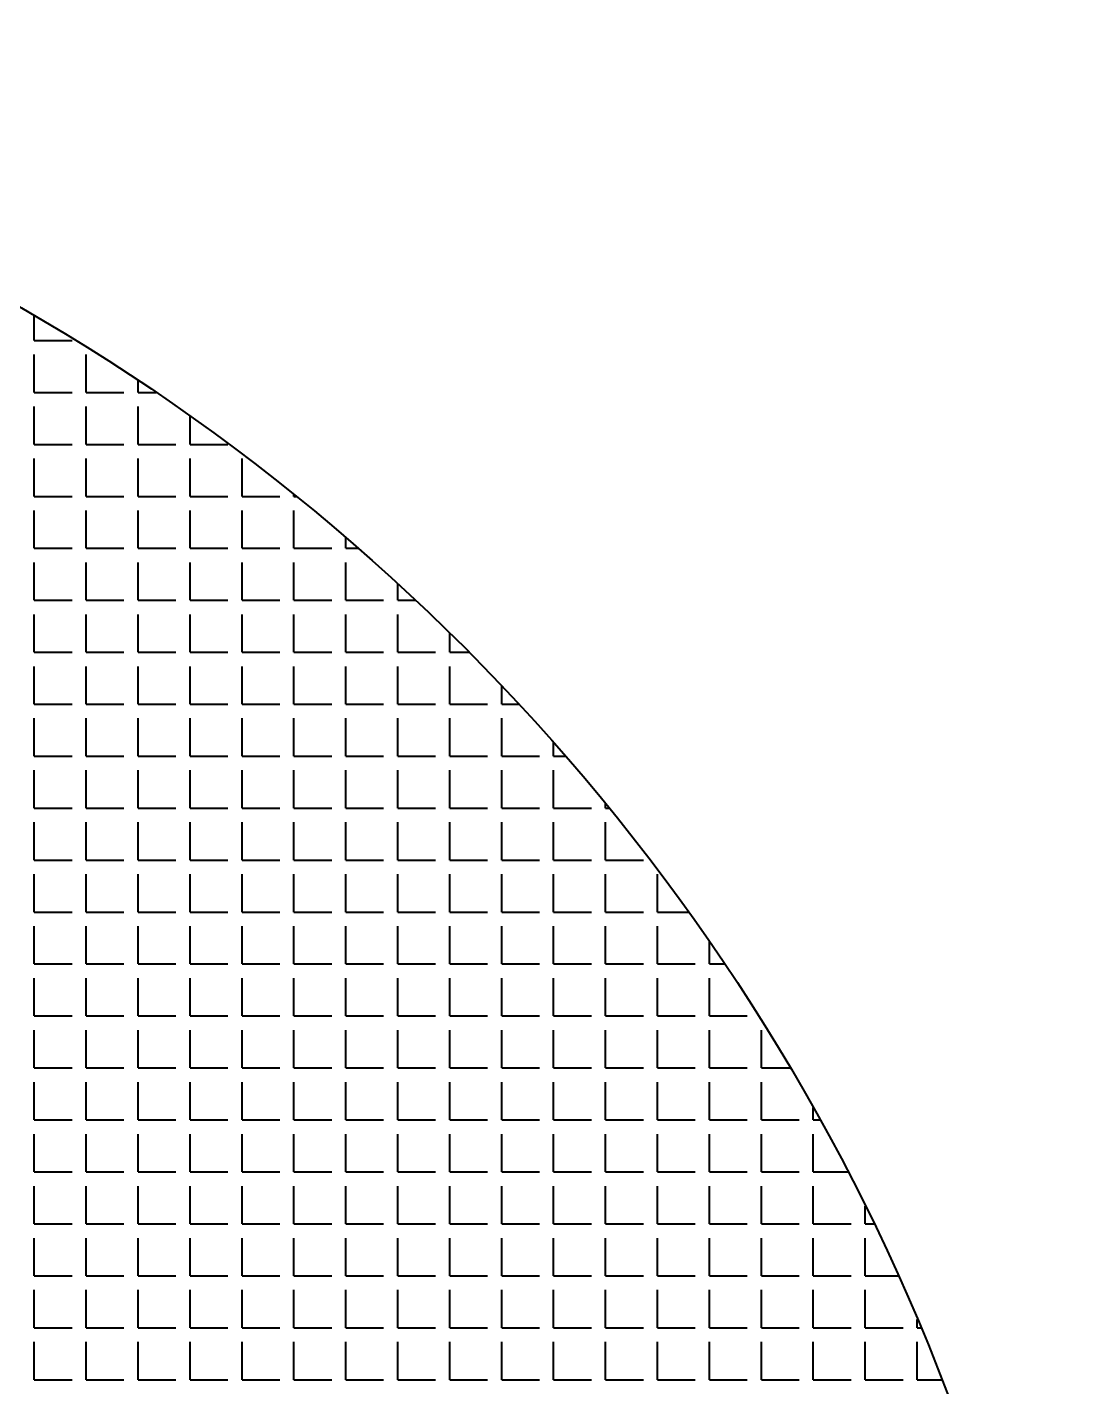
# Model space of a CAD drawing. Header units: millimetres. Extents: x 895788 to 1136524, y -21936 to 400945.
# Drawn here: x 929204.08 to 929220.85, y 272949.03 to 272970.58 of the extents above; entities that cross this region are included whole.
import ezdxf

# ---------------------------------------------------------------- set-up
doc = ezdxf.new("R2010")
doc.units = ezdxf.units.MM
doc.layers.add('GRANIT', color=10, linetype='Continuous', lineweight=30)

msp = doc.modelspace()

# ---------------------------------------------------------------- linework, layer by layer
at = {"layer": 'GRANIT', "color": 0, "linetype": 'Continuous', "lineweight": 40}
for p, q in [((929204.19, 272965.614), (929204.19, 272966.006)), ((929204.19, 272965.614), (929204.789, 272965.614)), ((929204.19, 272964.79), (929204.19, 272965.389)), ((929205.013, 272964.79), (929205.013, 272965.389)), ((929205.837, 272964.79), (929205.837, 272964.981)), ((929204.19, 272964.79), (929204.789, 272964.79)), ((929205.013, 272964.79), (929205.612, 272964.79)), ((929205.837, 272964.79), (929206.121, 272964.79)), ((929204.19, 272963.967), (929204.19, 272964.566)), ((929205.013, 272963.967), (929205.013, 272964.566)), ((929205.837, 272963.967), (929205.837, 272964.566)), ((929206.66, 272963.967), (929206.66, 272964.417)), ((929204.19, 272963.967), (929204.789, 272963.967)), ((929205.013, 272963.967), (929205.612, 272963.967)), ((929205.837, 272963.967), (929206.436, 272963.967)), ((929206.66, 272963.967), (929207.259, 272963.967)), ((929204.19, 272963.143), (929204.19, 272963.742)), ((929205.013, 272963.143), (929205.013, 272963.742)), ((929205.837, 272963.143), (929205.837, 272963.742)), ((929206.66, 272963.143), (929206.66, 272963.742)), ((929207.484, 272963.143), (929207.484, 272963.742)), ((929208.307, 272963.143), (929208.307, 272963.174)), ((929204.19, 272963.143), (929204.789, 272963.143)), ((929205.013, 272963.143), (929205.612, 272963.143)), ((929205.837, 272963.143), (929206.436, 272963.143)), ((929206.66, 272963.143), (929207.259, 272963.143)), ((929207.484, 272963.143), (929208.083, 272963.143)), ((929208.307, 272963.143), (929208.346, 272963.143)), ((929204.19, 272962.32), (929204.19, 272962.919)), ((929205.013, 272962.32), (929205.013, 272962.919)), ((929205.837, 272962.32), (929205.837, 272962.919)), ((929206.66, 272962.32), (929206.66, 272962.919)), ((929207.484, 272962.32), (929207.484, 272962.919)), ((929208.307, 272962.32), (929208.307, 272962.919)), ((929204.19, 272962.32), (929204.789, 272962.32)), ((929205.013, 272962.32), (929205.612, 272962.32)), ((929205.837, 272962.32), (929206.436, 272962.32)), ((929206.66, 272962.32), (929207.259, 272962.32)), ((929207.484, 272962.32), (929208.083, 272962.32)), ((929208.307, 272962.32), (929208.906, 272962.32)), ((929209.131, 272962.32), (929209.131, 272962.491)), ((929209.131, 272962.32), (929209.329, 272962.32)), ((929204.19, 272961.496), (929204.19, 272962.095)), ((929205.013, 272961.496), (929205.013, 272962.095)), ((929205.837, 272961.496), (929205.837, 272962.095)), ((929206.66, 272961.496), (929206.66, 272962.095)), ((929207.484, 272961.496), (929207.484, 272962.095)), ((929208.307, 272961.496), (929208.307, 272962.095)), ((929209.131, 272961.496), (929209.131, 272962.095)), ((929209.955, 272961.496), (929209.955, 272961.761)), ((929204.19, 272961.496), (929204.789, 272961.496)), ((929205.013, 272961.496), (929205.612, 272961.496)), ((929205.837, 272961.496), (929206.436, 272961.496)), ((929206.66, 272961.496), (929207.259, 272961.496)), ((929207.484, 272961.496), (929208.083, 272961.496)), ((929208.307, 272961.496), (929208.906, 272961.496)), ((929209.131, 272961.496), (929209.73, 272961.496)), ((929209.955, 272961.496), (929210.24, 272961.496)), ((929204.19, 272960.673), (929204.19, 272961.272)), ((929205.013, 272960.673), (929205.013, 272961.272)), ((929205.837, 272960.673), (929205.837, 272961.272)), ((929206.66, 272960.673), (929206.66, 272961.272)), ((929207.484, 272960.673), (929207.484, 272961.272)), ((929208.307, 272960.673), (929208.307, 272961.272)), ((929209.131, 272960.673), (929209.131, 272961.272)), ((929209.955, 272960.673), (929209.955, 272961.272)), ((929210.778, 272960.673), (929210.778, 272960.98)), ((929204.19, 272960.673), (929204.789, 272960.673)), ((929205.013, 272960.673), (929205.612, 272960.673)), ((929205.837, 272960.673), (929206.436, 272960.673)), ((929206.66, 272960.673), (929207.259, 272960.673)), ((929207.484, 272960.673), (929208.083, 272960.673)), ((929208.307, 272960.673), (929208.906, 272960.673)), ((929209.131, 272960.673), (929209.73, 272960.673)), ((929209.955, 272960.673), (929210.553, 272960.673)), ((929210.778, 272960.673), (929211.088, 272960.673)), ((929204.19, 272959.849), (929204.19, 272960.448)), ((929205.013, 272959.849), (929205.013, 272960.448)), ((929205.837, 272959.849), (929205.837, 272960.448)), ((929206.66, 272959.849), (929206.66, 272960.448)), ((929207.484, 272959.849), (929207.484, 272960.448)), ((929208.307, 272959.849), (929208.307, 272960.448)), ((929209.131, 272959.849), (929209.131, 272960.448)), ((929209.955, 272959.849), (929209.955, 272960.448)), ((929210.778, 272959.849), (929210.778, 272960.448)), ((929211.602, 272959.849), (929211.602, 272960.144)), ((929204.19, 272959.849), (929204.789, 272959.849)), ((929205.013, 272959.849), (929205.612, 272959.849)), ((929205.837, 272959.849), (929206.436, 272959.849)), ((929206.66, 272959.849), (929207.259, 272959.849)), ((929207.484, 272959.849), (929208.083, 272959.849)), ((929208.307, 272959.849), (929208.906, 272959.849)), ((929209.131, 272959.849), (929209.73, 272959.849)), ((929209.955, 272959.849), (929210.553, 272959.849)), ((929210.778, 272959.849), (929211.377, 272959.849)), ((929211.602, 272959.849), (929211.879, 272959.849)), ((929204.19, 272959.026), (929204.19, 272959.625)), ((929205.013, 272959.026), (929205.013, 272959.625)), ((929205.837, 272959.026), (929205.837, 272959.625)), ((929206.66, 272959.026), (929206.66, 272959.625)), ((929207.484, 272959.026), (929207.484, 272959.625)), ((929208.307, 272959.026), (929208.307, 272959.625)), ((929209.131, 272959.026), (929209.131, 272959.625)), ((929209.955, 272959.026), (929209.955, 272959.625)), ((929210.778, 272959.026), (929210.778, 272959.625)), ((929211.602, 272959.026), (929211.602, 272959.625)), ((929212.425, 272959.026), (929212.425, 272959.246)), ((929204.19, 272959.026), (929204.789, 272959.026)), ((929205.013, 272959.026), (929205.612, 272959.026)), ((929205.837, 272959.026), (929206.436, 272959.026)), ((929206.66, 272959.026), (929207.259, 272959.026)), ((929207.484, 272959.026), (929208.083, 272959.026)), ((929208.307, 272959.026), (929208.906, 272959.026)), ((929209.131, 272959.026), (929209.73, 272959.026)), ((929209.955, 272959.026), (929210.553, 272959.026)), ((929210.778, 272959.026), (929211.377, 272959.026)), ((929211.602, 272959.026), (929212.201, 272959.026)), ((929212.425, 272959.026), (929212.618, 272959.026)), ((929204.19, 272958.202), (929204.19, 272958.801)), ((929205.013, 272958.202), (929205.013, 272958.801)), ((929205.837, 272958.202), (929205.837, 272958.801)), ((929206.66, 272958.202), (929206.66, 272958.801)), ((929207.484, 272958.202), (929207.484, 272958.801)), ((929208.307, 272958.202), (929208.307, 272958.801)), ((929209.131, 272958.202), (929209.131, 272958.801)), ((929209.955, 272958.202), (929209.955, 272958.801)), ((929210.778, 272958.202), (929210.778, 272958.801)), ((929211.602, 272958.202), (929211.602, 272958.801)), ((929212.425, 272958.202), (929212.425, 272958.801)), ((929204.19, 272958.202), (929204.789, 272958.202)), ((929205.013, 272958.202), (929205.612, 272958.202)), ((929205.837, 272958.202), (929206.436, 272958.202)), ((929206.66, 272958.202), (929207.259, 272958.202)), ((929207.484, 272958.202), (929208.083, 272958.202)), ((929208.307, 272958.202), (929208.906, 272958.202)), ((929209.131, 272958.202), (929209.73, 272958.202)), ((929209.955, 272958.202), (929210.553, 272958.202)), ((929210.778, 272958.202), (929211.377, 272958.202)), ((929211.602, 272958.202), (929212.201, 272958.202)), ((929212.425, 272958.202), (929213.024, 272958.202)), ((929213.249, 272958.202), (929213.249, 272958.279)), ((929213.249, 272958.202), (929213.311, 272958.202)), ((929204.19, 272957.379), (929204.19, 272957.978)), ((929205.013, 272957.379), (929205.013, 272957.978)), ((929205.837, 272957.379), (929205.837, 272957.978)), ((929206.66, 272957.379), (929206.66, 272957.978)), ((929207.484, 272957.379), (929207.484, 272957.978)), ((929208.307, 272957.379), (929208.307, 272957.978)), ((929209.131, 272957.379), (929209.131, 272957.978)), ((929209.955, 272957.379), (929209.955, 272957.978)), ((929210.778, 272957.379), (929210.778, 272957.978)), ((929211.602, 272957.379), (929211.602, 272957.978)), ((929212.425, 272957.379), (929212.425, 272957.978)), ((929213.249, 272957.379), (929213.249, 272957.978)), ((929204.19, 272957.379), (929204.789, 272957.379)), ((929205.013, 272957.379), (929205.612, 272957.379)), ((929205.837, 272957.379), (929206.436, 272957.379)), ((929206.66, 272957.379), (929207.259, 272957.379)), ((929207.484, 272957.379), (929208.083, 272957.379)), ((929208.307, 272957.379), (929208.906, 272957.379)), ((929209.131, 272957.379), (929209.73, 272957.379)), ((929209.955, 272957.379), (929210.553, 272957.379)), ((929210.778, 272957.379), (929211.377, 272957.379)), ((929211.602, 272957.379), (929212.201, 272957.379)), ((929212.425, 272957.379), (929213.024, 272957.379)), ((929213.249, 272957.379), (929213.848, 272957.379)), ((929204.19, 272956.555), (929204.19, 272957.154)), ((929205.013, 272956.555), (929205.013, 272957.154)), ((929205.837, 272956.555), (929205.837, 272957.154)), ((929206.66, 272956.555), (929206.66, 272957.154)), ((929207.484, 272956.555), (929207.484, 272957.154)), ((929208.307, 272956.555), (929208.307, 272957.154)), ((929209.131, 272956.555), (929209.131, 272957.154)), ((929209.955, 272956.555), (929209.955, 272957.154)), ((929210.778, 272956.555), (929210.778, 272957.154)), ((929211.602, 272956.555), (929211.602, 272957.154)), ((929212.425, 272956.555), (929212.425, 272957.154)), ((929213.249, 272956.555), (929213.249, 272957.154)), ((929214.072, 272956.555), (929214.072, 272957.154)), ((929204.19, 272956.555), (929204.789, 272956.555)), ((929205.013, 272956.555), (929205.612, 272956.555)), ((929205.837, 272956.555), (929206.436, 272956.555)), ((929206.66, 272956.555), (929207.259, 272956.555)), ((929207.484, 272956.555), (929208.083, 272956.555)), ((929208.307, 272956.555), (929208.906, 272956.555)), ((929209.131, 272956.555), (929209.73, 272956.555)), ((929209.955, 272956.555), (929210.553, 272956.555)), ((929210.778, 272956.555), (929211.377, 272956.555)), ((929211.602, 272956.555), (929212.201, 272956.555)), ((929212.425, 272956.555), (929213.024, 272956.555)), ((929213.249, 272956.555), (929213.848, 272956.555)), ((929214.072, 272956.555), (929214.57, 272956.555)), ((929204.19, 272955.732), (929204.19, 272956.331)), ((929205.013, 272955.732), (929205.013, 272956.331)), ((929205.837, 272955.732), (929205.837, 272956.331)), ((929206.66, 272955.732), (929206.66, 272956.331)), ((929207.484, 272955.732), (929207.484, 272956.331)), ((929208.307, 272955.732), (929208.307, 272956.331)), ((929209.131, 272955.732), (929209.131, 272956.331)), ((929209.955, 272955.732), (929209.955, 272956.331)), ((929210.778, 272955.732), (929210.778, 272956.331)), ((929211.602, 272955.732), (929211.602, 272956.331)), ((929212.425, 272955.732), (929212.425, 272956.331)), ((929213.249, 272955.732), (929213.249, 272956.331)), ((929214.072, 272955.732), (929214.072, 272956.331)), ((929214.896, 272955.732), (929214.896, 272956.092)), ((929204.19, 272955.732), (929204.789, 272955.732)), ((929205.013, 272955.732), (929205.612, 272955.732)), ((929205.837, 272955.732), (929206.436, 272955.732)), ((929206.66, 272955.732), (929207.259, 272955.732)), ((929207.484, 272955.732), (929208.083, 272955.732)), ((929208.307, 272955.732), (929208.906, 272955.732)), ((929209.131, 272955.732), (929209.73, 272955.732)), ((929209.955, 272955.732), (929210.553, 272955.732)), ((929210.778, 272955.732), (929211.377, 272955.732)), ((929211.602, 272955.732), (929212.201, 272955.732)), ((929212.425, 272955.732), (929213.024, 272955.732)), ((929213.249, 272955.732), (929213.848, 272955.732)), ((929214.072, 272955.732), (929214.671, 272955.732)), ((929214.896, 272955.732), (929215.141, 272955.732)), ((929204.19, 272954.908), (929204.19, 272955.507)), ((929205.013, 272954.908), (929205.013, 272955.507)), ((929205.837, 272954.908), (929205.837, 272955.507)), ((929206.66, 272954.908), (929206.66, 272955.507)), ((929207.484, 272954.908), (929207.484, 272955.507)), ((929208.307, 272954.908), (929208.307, 272955.507)), ((929209.131, 272954.908), (929209.131, 272955.507)), ((929209.955, 272954.908), (929209.955, 272955.507)), ((929210.778, 272954.908), (929210.778, 272955.507)), ((929211.602, 272954.908), (929211.602, 272955.507)), ((929212.425, 272954.908), (929212.425, 272955.507)), ((929213.249, 272954.908), (929213.249, 272955.507)), ((929214.072, 272954.908), (929214.072, 272955.507)), ((929214.896, 272954.908), (929214.896, 272955.507)), ((929204.19, 272954.908), (929204.789, 272954.908)), ((929205.013, 272954.908), (929205.612, 272954.908)), ((929205.837, 272954.908), (929206.436, 272954.908)), ((929206.66, 272954.908), (929207.259, 272954.908)), ((929207.484, 272954.908), (929208.083, 272954.908)), ((929208.307, 272954.908), (929208.906, 272954.908)), ((929209.131, 272954.908), (929209.73, 272954.908)), ((929209.955, 272954.908), (929210.553, 272954.908)), ((929210.778, 272954.908), (929211.377, 272954.908)), ((929211.602, 272954.908), (929212.201, 272954.908)), ((929212.425, 272954.908), (929213.024, 272954.908)), ((929213.249, 272954.908), (929213.848, 272954.908)), ((929214.072, 272954.908), (929214.671, 272954.908)), ((929214.896, 272954.908), (929215.495, 272954.908)), ((929204.19, 272954.085), (929204.19, 272954.683)), ((929205.013, 272954.085), (929205.013, 272954.683)), ((929205.837, 272954.085), (929205.837, 272954.683)), ((929206.66, 272954.085), (929206.66, 272954.683)), ((929207.484, 272954.085), (929207.484, 272954.683)), ((929208.307, 272954.085), (929208.307, 272954.683)), ((929209.131, 272954.085), (929209.131, 272954.683)), ((929209.955, 272954.085), (929209.955, 272954.683)), ((929210.778, 272954.085), (929210.778, 272954.683)), ((929211.602, 272954.085), (929211.602, 272954.683)), ((929212.425, 272954.085), (929212.425, 272954.683)), ((929213.249, 272954.085), (929213.249, 272954.683)), ((929214.072, 272954.085), (929214.072, 272954.683)), ((929214.896, 272954.085), (929214.896, 272954.683)), ((929215.719, 272954.085), (929215.719, 272954.683)), ((929204.19, 272954.085), (929204.789, 272954.085)), ((929205.013, 272954.085), (929205.612, 272954.085)), ((929205.837, 272954.085), (929206.436, 272954.085)), ((929206.66, 272954.085), (929207.259, 272954.085)), ((929207.484, 272954.085), (929208.083, 272954.085)), ((929208.307, 272954.085), (929208.906, 272954.085)), ((929209.131, 272954.085), (929209.73, 272954.085)), ((929209.955, 272954.085), (929210.553, 272954.085)), ((929210.778, 272954.085), (929211.377, 272954.085)), ((929211.602, 272954.085), (929212.201, 272954.085)), ((929212.425, 272954.085), (929213.024, 272954.085)), ((929213.249, 272954.085), (929213.848, 272954.085)), ((929214.072, 272954.085), (929214.671, 272954.085)), ((929214.896, 272954.085), (929215.495, 272954.085)), ((929215.719, 272954.085), (929216.18, 272954.085)), ((929204.19, 272953.261), (929204.19, 272953.86)), ((929205.013, 272953.261), (929205.013, 272953.86)), ((929205.837, 272953.261), (929205.837, 272953.86)), ((929206.66, 272953.261), (929206.66, 272953.86)), ((929207.484, 272953.261), (929207.484, 272953.86)), ((929208.307, 272953.261), (929208.307, 272953.86)), ((929209.131, 272953.261), (929209.131, 272953.86)), ((929209.955, 272953.261), (929209.955, 272953.86)), ((929210.778, 272953.261), (929210.778, 272953.86)), ((929211.602, 272953.261), (929211.602, 272953.86)), ((929212.425, 272953.261), (929212.425, 272953.86)), ((929213.249, 272953.261), (929213.249, 272953.86)), ((929214.072, 272953.261), (929214.072, 272953.86)), ((929214.896, 272953.261), (929214.896, 272953.86)), ((929215.719, 272953.261), (929215.719, 272953.86)), ((929216.543, 272953.261), (929216.543, 272953.455)), ((929204.19, 272953.261), (929204.789, 272953.261)), ((929205.013, 272953.261), (929205.612, 272953.261)), ((929205.837, 272953.261), (929206.436, 272953.261)), ((929206.66, 272953.261), (929207.259, 272953.261)), ((929207.484, 272953.261), (929208.083, 272953.261)), ((929208.307, 272953.261), (929208.906, 272953.261)), ((929209.131, 272953.261), (929209.73, 272953.261)), ((929209.955, 272953.261), (929210.553, 272953.261)), ((929210.778, 272953.261), (929211.377, 272953.261)), ((929211.602, 272953.261), (929212.201, 272953.261)), ((929212.425, 272953.261), (929213.024, 272953.261)), ((929213.249, 272953.261), (929213.848, 272953.261)), ((929214.072, 272953.261), (929214.671, 272953.261)), ((929214.896, 272953.261), (929215.495, 272953.261)), ((929215.719, 272953.261), (929216.318, 272953.261)), ((929216.543, 272953.261), (929216.651, 272953.261)), ((929204.19, 272952.437), (929204.19, 272953.036)), ((929205.013, 272952.437), (929205.013, 272953.036)), ((929205.837, 272952.437), (929205.837, 272953.036)), ((929206.66, 272952.437), (929206.66, 272953.036)), ((929207.484, 272952.437), (929207.484, 272953.036)), ((929208.307, 272952.437), (929208.307, 272953.036)), ((929209.131, 272952.437), (929209.131, 272953.036)), ((929209.955, 272952.437), (929209.955, 272953.036)), ((929210.778, 272952.437), (929210.778, 272953.036)), ((929211.602, 272952.437), (929211.602, 272953.036)), ((929212.425, 272952.437), (929212.425, 272953.036)), ((929213.249, 272952.437), (929213.249, 272953.036)), ((929214.072, 272952.437), (929214.072, 272953.036)), ((929214.896, 272952.437), (929214.896, 272953.036)), ((929215.719, 272952.437), (929215.719, 272953.036)), ((929216.543, 272952.437), (929216.543, 272953.036)), ((929204.19, 272952.437), (929204.789, 272952.437)), ((929205.013, 272952.437), (929205.612, 272952.437)), ((929205.837, 272952.437), (929206.436, 272952.437)), ((929206.66, 272952.437), (929207.259, 272952.437)), ((929207.484, 272952.437), (929208.083, 272952.437)), ((929208.307, 272952.437), (929208.906, 272952.437)), ((929209.131, 272952.437), (929209.73, 272952.437)), ((929209.955, 272952.437), (929210.553, 272952.437)), ((929210.778, 272952.437), (929211.377, 272952.437)), ((929211.602, 272952.437), (929212.201, 272952.437)), ((929212.425, 272952.437), (929213.024, 272952.437)), ((929213.249, 272952.437), (929213.848, 272952.437)), ((929214.072, 272952.437), (929214.671, 272952.437)), ((929214.896, 272952.437), (929215.495, 272952.437)), ((929215.719, 272952.437), (929216.318, 272952.437)), ((929216.543, 272952.437), (929217.092, 272952.437)), ((929204.19, 272951.614), (929204.19, 272952.213)), ((929205.013, 272951.614), (929205.013, 272952.213)), ((929205.837, 272951.614), (929205.837, 272952.213)), ((929206.66, 272951.614), (929206.66, 272952.213)), ((929207.484, 272951.614), (929207.484, 272952.213)), ((929208.307, 272951.614), (929208.307, 272952.213)), ((929209.131, 272951.614), (929209.131, 272952.213)), ((929209.955, 272951.614), (929209.955, 272952.213)), ((929210.778, 272951.614), (929210.778, 272952.213)), ((929211.602, 272951.614), (929211.602, 272952.213)), ((929212.425, 272951.614), (929212.425, 272952.213)), ((929213.249, 272951.614), (929213.249, 272952.213)), ((929214.072, 272951.614), (929214.072, 272952.213)), ((929214.896, 272951.614), (929214.896, 272952.213)), ((929215.719, 272951.614), (929215.719, 272952.213)), ((929216.543, 272951.614), (929216.543, 272952.213)), ((929217.366, 272951.614), (929217.366, 272951.895)), ((929204.19, 272951.614), (929204.789, 272951.614)), ((929205.013, 272951.614), (929205.612, 272951.614)), ((929205.837, 272951.614), (929206.436, 272951.614)), ((929206.66, 272951.614), (929207.259, 272951.614)), ((929207.484, 272951.614), (929208.083, 272951.614)), ((929208.307, 272951.614), (929208.906, 272951.614)), ((929209.131, 272951.614), (929209.73, 272951.614)), ((929209.955, 272951.614), (929210.553, 272951.614)), ((929210.778, 272951.614), (929211.377, 272951.614)), ((929211.602, 272951.614), (929212.201, 272951.614)), ((929212.425, 272951.614), (929213.024, 272951.614)), ((929213.249, 272951.614), (929213.848, 272951.614)), ((929214.072, 272951.614), (929214.671, 272951.614)), ((929214.896, 272951.614), (929215.495, 272951.614)), ((929215.719, 272951.614), (929216.318, 272951.614)), ((929216.543, 272951.614), (929217.142, 272951.614)), ((929217.366, 272951.614), (929217.504, 272951.614)), ((929204.19, 272950.79), (929204.19, 272951.389)), ((929205.013, 272950.79), (929205.013, 272951.389)), ((929205.837, 272950.79), (929205.837, 272951.389)), ((929206.66, 272950.79), (929206.66, 272951.389)), ((929207.484, 272950.79), (929207.484, 272951.389)), ((929208.307, 272950.79), (929208.307, 272951.389)), ((929209.131, 272950.79), (929209.131, 272951.389)), ((929209.955, 272950.79), (929209.955, 272951.389)), ((929210.778, 272950.79), (929210.778, 272951.389)), ((929211.602, 272950.79), (929211.602, 272951.389)), ((929212.425, 272950.79), (929212.425, 272951.389)), ((929213.249, 272950.79), (929213.249, 272951.389)), ((929214.072, 272950.79), (929214.072, 272951.389)), ((929214.896, 272950.79), (929214.896, 272951.389)), ((929215.719, 272950.79), (929215.719, 272951.389)), ((929216.543, 272950.79), (929216.543, 272951.389)), ((929217.366, 272950.79), (929217.366, 272951.389)), ((929204.19, 272950.79), (929204.789, 272950.79)), ((929205.013, 272950.79), (929205.612, 272950.79)), ((929205.837, 272950.79), (929206.436, 272950.79)), ((929206.66, 272950.79), (929207.259, 272950.79)), ((929207.484, 272950.79), (929208.083, 272950.79)), ((929208.307, 272950.79), (929208.906, 272950.79)), ((929209.131, 272950.79), (929209.73, 272950.79)), ((929209.955, 272950.79), (929210.553, 272950.79)), ((929210.778, 272950.79), (929211.377, 272950.79)), ((929211.602, 272950.79), (929212.201, 272950.79)), ((929212.425, 272950.79), (929213.024, 272950.79)), ((929213.249, 272950.79), (929213.848, 272950.79)), ((929214.072, 272950.79), (929214.671, 272950.79)), ((929214.896, 272950.79), (929215.495, 272950.79)), ((929215.719, 272950.79), (929216.318, 272950.79)), ((929216.543, 272950.79), (929217.142, 272950.79)), ((929217.366, 272950.79), (929217.888, 272950.79)), ((929204.19, 272949.967), (929204.19, 272950.566)), ((929205.013, 272949.967), (929205.013, 272950.566)), ((929205.837, 272949.967), (929205.837, 272950.566)), ((929206.66, 272949.967), (929206.66, 272950.566)), ((929207.484, 272949.967), (929207.484, 272950.566)), ((929208.307, 272949.967), (929208.307, 272950.566)), ((929209.131, 272949.967), (929209.131, 272950.566)), ((929209.955, 272949.967), (929209.955, 272950.566)), ((929210.778, 272949.967), (929210.778, 272950.566)), ((929211.602, 272949.967), (929211.602, 272950.566)), ((929212.425, 272949.967), (929212.425, 272950.566)), ((929213.249, 272949.967), (929213.249, 272950.566)), ((929214.072, 272949.967), (929214.072, 272950.566)), ((929214.896, 272949.967), (929214.896, 272950.566)), ((929215.719, 272949.967), (929215.719, 272950.566)), ((929216.543, 272949.967), (929216.543, 272950.566)), ((929217.366, 272949.967), (929217.366, 272950.566)), ((929218.19, 272949.967), (929218.19, 272950.099)), ((929204.19, 272949.967), (929204.789, 272949.967)), ((929205.013, 272949.967), (929205.612, 272949.967)), ((929205.837, 272949.967), (929206.436, 272949.967)), ((929206.66, 272949.967), (929207.259, 272949.967)), ((929207.484, 272949.967), (929208.083, 272949.967)), ((929208.307, 272949.967), (929208.906, 272949.967)), ((929209.131, 272949.967), (929209.73, 272949.967)), ((929209.955, 272949.967), (929210.553, 272949.967)), ((929210.778, 272949.967), (929211.377, 272949.967)), ((929211.602, 272949.967), (929212.201, 272949.967)), ((929212.425, 272949.967), (929213.024, 272949.967)), ((929213.249, 272949.967), (929213.848, 272949.967)), ((929214.072, 272949.967), (929214.671, 272949.967)), ((929214.896, 272949.967), (929215.495, 272949.967)), ((929215.719, 272949.967), (929216.318, 272949.967)), ((929216.543, 272949.967), (929217.142, 272949.967)), ((929217.366, 272949.967), (929217.965, 272949.967)), ((929218.19, 272949.967), (929218.246, 272949.967)), ((929204.19, 272949.143), (929204.19, 272949.742)), ((929205.013, 272949.143), (929205.013, 272949.742)), ((929205.837, 272949.143), (929205.837, 272949.742)), ((929206.66, 272949.143), (929206.66, 272949.742)), ((929207.484, 272949.143), (929207.484, 272949.742)), ((929208.307, 272949.143), (929208.307, 272949.742)), ((929209.131, 272949.143), (929209.131, 272949.742)), ((929209.955, 272949.143), (929209.955, 272949.742)), ((929210.778, 272949.143), (929210.778, 272949.742)), ((929211.602, 272949.143), (929211.602, 272949.742)), ((929212.425, 272949.143), (929212.425, 272949.742)), ((929213.249, 272949.143), (929213.249, 272949.742)), ((929214.072, 272949.143), (929214.072, 272949.742)), ((929214.896, 272949.143), (929214.896, 272949.742)), ((929215.719, 272949.143), (929215.719, 272949.742)), ((929216.543, 272949.143), (929216.543, 272949.742)), ((929217.366, 272949.143), (929217.366, 272949.742)), ((929218.19, 272949.143), (929218.19, 272949.742)), ((929204.19, 272949.143), (929204.789, 272949.143)), ((929205.013, 272949.143), (929205.612, 272949.143)), ((929205.837, 272949.143), (929206.436, 272949.143)), ((929206.66, 272949.143), (929207.259, 272949.143)), ((929207.484, 272949.143), (929208.083, 272949.143)), ((929208.307, 272949.143), (929208.906, 272949.143)), ((929209.131, 272949.143), (929209.73, 272949.143)), ((929209.955, 272949.143), (929210.553, 272949.143)), ((929210.778, 272949.143), (929211.377, 272949.143)), ((929211.602, 272949.143), (929212.201, 272949.143)), ((929212.425, 272949.143), (929213.024, 272949.143)), ((929213.249, 272949.143), (929213.848, 272949.143)), ((929214.072, 272949.143), (929214.671, 272949.143)), ((929214.896, 272949.143), (929215.495, 272949.143)), ((929215.719, 272949.143), (929216.318, 272949.143)), ((929216.543, 272949.143), (929217.142, 272949.143)), ((929217.366, 272949.143), (929217.965, 272949.143)), ((929218.19, 272949.143), (929218.577, 272949.143))]:
    msp.add_line(p, q, dxfattribs=at)
at = {"layer": 'GRANIT', "color": 0, "lineweight": 40}
msp.add_circle((929187.277, 272937.007), 33.571, dxfattribs=at)

doc.saveas('drawing.dxf')
